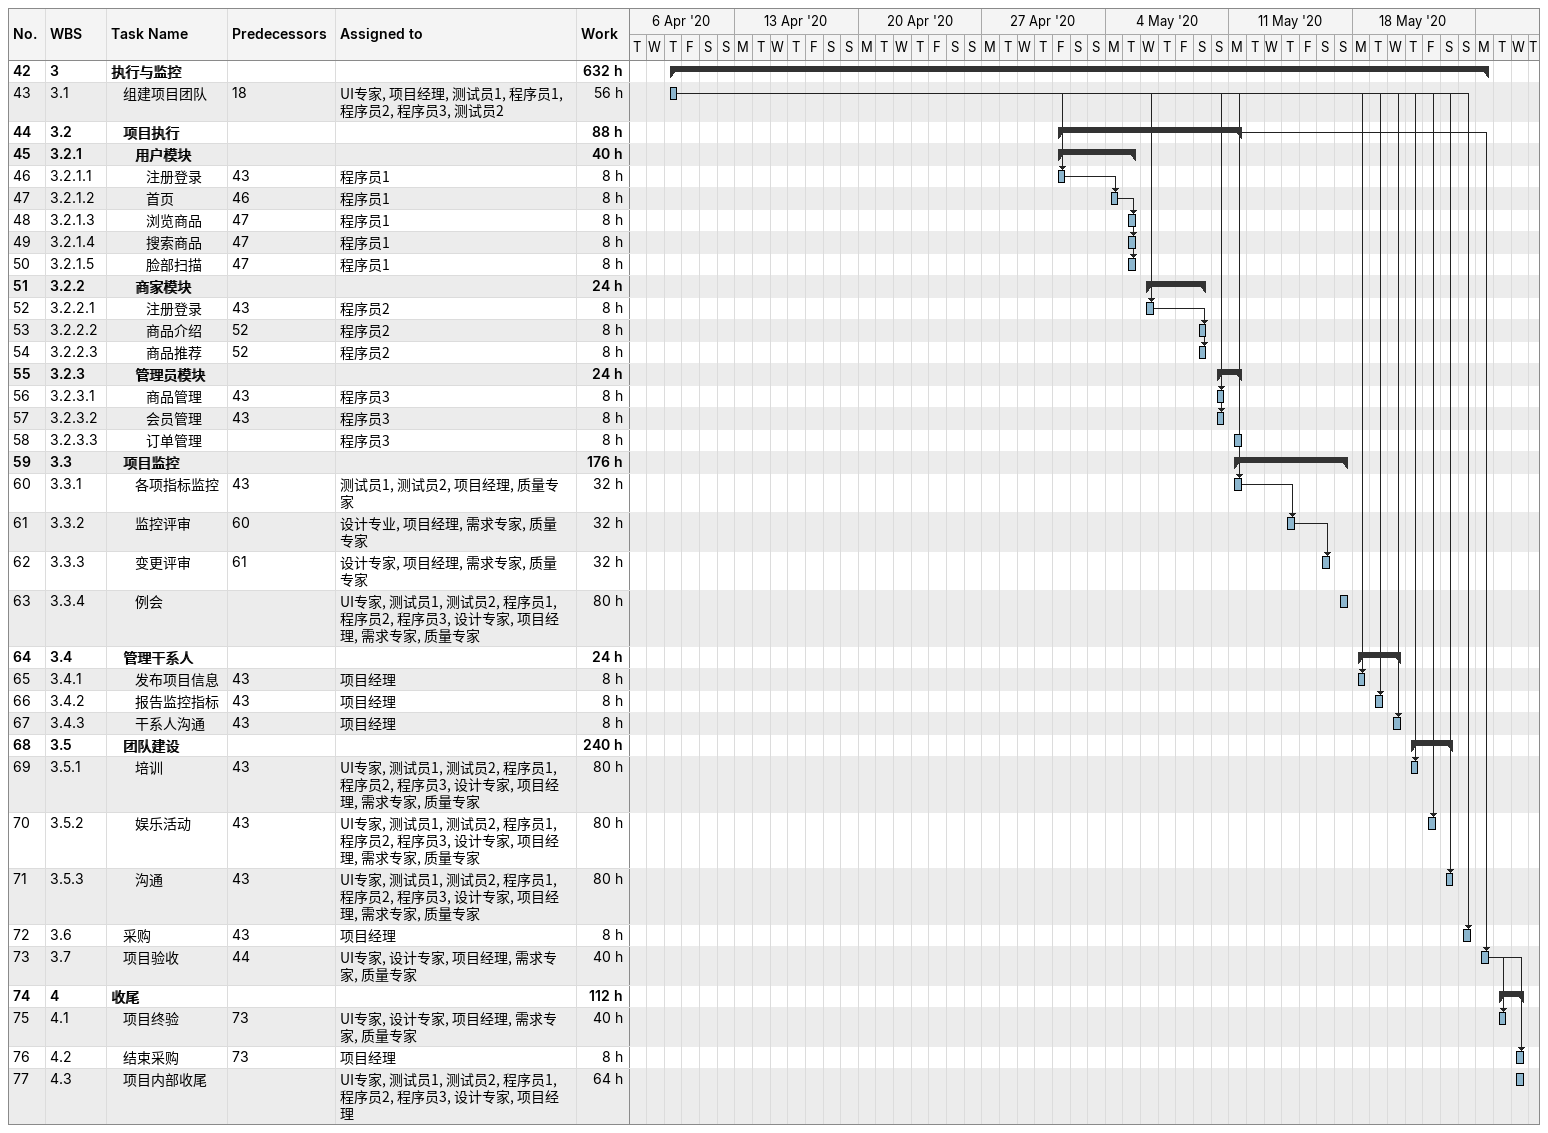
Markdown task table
| ID | WBS | Task | Start | Finish | Predecessors | Resources | Work (h) |
|---|---|---|---|---|---|---|---|
| 42 | 3 | **执行与监控** | 2020-04-09 | 2020-05-25 |  |  | 632 |
| 43 | 3.1 | 组建项目团队 | 2020-04-09 | 2020-04-09 | 18 | UI专家, 项目经理, 测试员1, 程序员1, 程序员2, 程序员3, 测试员2 | 56 |
| 44 | 3.2 | **项目执行** | 2020-05-01 | 2020-05-11 |  |  | 88 |
| 45 | 3.2.1 | **用户模块** | 2020-05-01 | 2020-05-05 |  |  | 40 |
| 46 | 3.2.1.1 | 注册登录 | 2020-05-01 | 2020-05-01 | 43 | 程序员1 | 8 |
| 47 | 3.2.1.2 | 首页 | 2020-05-04 | 2020-05-04 | 46 | 程序员1 | 8 |
| 48 | 3.2.1.3 | 浏览商品 | 2020-05-05 | 2020-05-05 | 47 | 程序员1 | 8 |
| 49 | 3.2.1.4 | 搜索商品 | 2020-05-05 | 2020-05-05 | 47 | 程序员1 | 8 |
| 50 | 3.2.1.5 | 脸部扫描 | 2020-05-05 | 2020-05-05 | 47 | 程序员1 | 8 |
| 51 | 3.2.2 | **商家模块** | 2020-05-06 | 2020-05-09 |  |  | 24 |
| 52 | 3.2.2.1 | 注册登录 | 2020-05-06 | 2020-05-06 | 43 | 程序员2 | 8 |
| 53 | 3.2.2.2 | 商品介绍 | 2020-05-09 | 2020-05-09 | 52 | 程序员2 | 8 |
| 54 | 3.2.2.3 | 商品推荐 | 2020-05-09 | 2020-05-09 | 52 | 程序员2 | 8 |
| 55 | 3.2.3 | **管理员模块** | 2020-05-10 | 2020-05-11 |  |  | 24 |
| 56 | 3.2.3.1 | 商品管理 | 2020-05-10 | 2020-05-10 | 43 | 程序员3 | 8 |
| 57 | 3.2.3.2 | 会员管理 | 2020-05-10 | 2020-05-10 | 43 | 程序员3 | 8 |
| 58 | 3.2.3.3 | 订单管理 | 2020-05-11 | 2020-05-11 |  | 程序员3 | 8 |
| 59 | 3.3 | **项目监控** | 2020-05-11 | 2020-05-17 |  |  | 176 |
| 60 | 3.3.1 | 各项指标监控 | 2020-05-11 | 2020-05-11 | 43 | 测试员1, 测试员2, 项目经理, 质量专家 | 32 |
| 61 | 3.3.2 | 监控评审 | 2020-05-14 | 2020-05-14 | 60 | 设计专业, 项目经理, 需求专家, 质量专家 | 32 |
| 62 | 3.3.3 | 变更评审 | 2020-05-16 | 2020-05-16 | 61 | 设计专家, 项目经理, 需求专家, 质量专家 | 32 |
| 63 | 3.3.4 | 例会 | 2020-05-17 | 2020-05-17 |  | UI专家, 测试员1, 测试员2, 程序员1, 程序员2, 程序员3, 设计专家, 项目经理, 需求专家, 质量专家 | 80 |
| 64 | 3.4 | **管理干系人** | 2020-05-18 | 2020-05-20 |  |  | 24 |
| 65 | 3.4.1 | 发布项目信息 | 2020-05-18 | 2020-05-18 | 43 | 项目经理 | 8 |
| 66 | 3.4.2 | 报告监控指标 | 2020-05-19 | 2020-05-19 | 43 | 项目经理 | 8 |
| 67 | 3.4.3 | 干系人沟通 | 2020-05-20 | 2020-05-20 | 43 | 项目经理 | 8 |
| 68 | 3.5 | **团队建设** | 2020-05-21 | 2020-05-23 |  |  | 240 |
| 69 | 3.5.1 | 培训 | 2020-05-21 | 2020-05-21 | 43 | UI专家, 测试员1, 测试员2, 程序员1, 程序员2, 程序员3, 设计专家, 项目经理, 需求专家, 质量专家 | 80 |
| 70 | 3.5.2 | 娱乐活动 | 2020-05-22 | 2020-05-22 | 43 | UI专家, 测试员1, 测试员2, 程序员1, 程序员2, 程序员3, 设计专家, 项目经理, 需求专家, 质量专家 | 80 |
| 71 | 3.5.3 | 沟通 | 2020-05-23 | 2020-05-23 | 43 | UI专家, 测试员1, 测试员2, 程序员1, 程序员2, 程序员3, 设计专家, 项目经理, 需求专家, 质量专家 | 80 |
| 72 | 3.6 | 采购 | 2020-05-24 | 2020-05-24 | 43 | 项目经理 | 8 |
| 73 | 3.7 | 项目验收 | 2020-05-25 | 2020-05-25 | 44 | UI专家, 设计专家, 项目经理, 需求专家, 质量专家 | 40 |
| 74 | 4 | **收尾** | 2020-05-26 | 2020-05-27 |  |  | 112 |
| 75 | 4.1 | 项目终验 | 2020-05-26 | 2020-05-26 | 73 | UI专家, 设计专家, 项目经理, 需求专家, 质量专家 | 40 |
| 76 | 4.2 | 结束采购 | 2020-05-27 | 2020-05-27 | 73 | 项目经理 | 8 |
| 77 | 4.3 | 项目内部收尾 | 2020-05-27 | 2020-05-27 |  | UI专家, 测试员1, 测试员2, 程序员1, 程序员2, 程序员3, 设计专家, 项目经理 | 64 |
